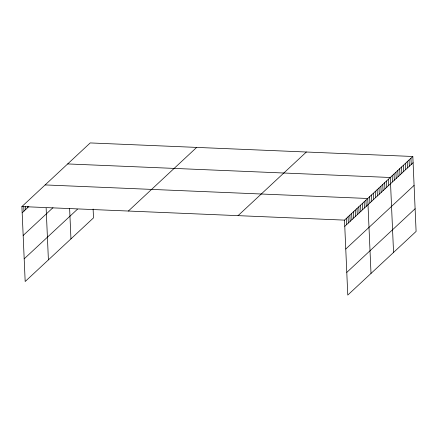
<?xml version="1.0" encoding="UTF-8"?>
<svg xmlns="http://www.w3.org/2000/svg" width="438" height="438" viewBox="0 0 438 438"><rect width="100%" height="100%" fill="white"/><g stroke="black" fill="none" stroke-linecap="round" stroke-linejoin="round"><path stroke-width="0.66" d="M93.113 209.057L93.497 217.878L25.174 281.514L21.9 206.566L90.223 142.93L412.826 156.486L416.1 231.434L347.777 295.07L344.503 220.122L412.826 156.486M22.174 212.786L28.875 206.544M23.159 235.469L52.971 207.705M24.183 258.831L77.477 209.194M128.361 211.039L196.684 147.403M238.042 215.649L306.37 152.013M344.777 226.342L413.1 162.706M345.763 249.025L414.091 185.383M346.786 272.392L415.109 208.751M67.676 163.932L390.28 177.489L393.554 252.43M45.13 184.929L367.734 198.485L371.008 273.432M21.9 206.566L344.503 220.122M410.948 158.238L411.222 164.458M409.07 159.985L409.344 166.205M407.192 161.737L407.46 167.957M405.314 163.489L405.583 169.709M403.431 165.236L403.705 171.455M401.553 166.987L401.827 173.207M399.675 168.739L399.949 174.959M397.797 170.486L398.065 176.706M395.919 172.238L396.187 178.458M394.041 173.985L394.31 180.204M392.158 175.737L392.432 181.956M388.402 179.235L388.676 185.455M386.524 180.987L386.792 187.207M384.646 182.739L384.914 188.959M382.763 184.486L383.036 190.705M380.885 186.238L381.159 192.457M379.007 187.99L379.281 194.209M377.129 189.736L377.397 195.956M375.251 191.488L375.519 197.708M373.373 193.235L373.641 199.454M371.49 194.987L371.763 201.206M369.612 196.739L369.886 202.958M365.949 200.15L366.217 206.369M364.159 201.814L364.432 208.034M362.374 203.478L362.642 209.698M360.584 205.143L360.857 211.362M358.799 206.807L359.072 213.027M357.014 208.472L357.282 214.691M355.223 210.136L355.497 216.356M353.439 211.8L353.707 218.02M351.654 213.465L351.922 219.684M349.863 215.129L350.137 221.349M348.079 216.794L348.347 223.013M346.288 218.458L346.562 224.678M69.62 208.406L70.951 238.874M46.143 208.159L48.404 259.876M27.479 206.55L27.534 207.793M25.612 206.347L25.743 209.457M23.767 206.769L23.959 211.121"/></g></svg>
